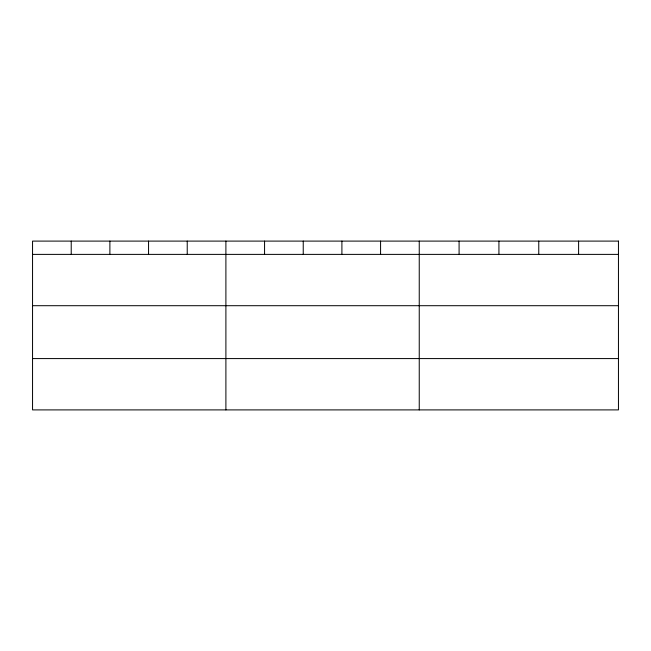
<?xml version="1.0" encoding="UTF-8"?>
<svg xmlns="http://www.w3.org/2000/svg" width="651" height="651" viewBox="0 0 651 651"><rect width="100%" height="100%" fill="white"/><g stroke="black" fill="none" stroke-linecap="round" stroke-linejoin="round"><path stroke-width="0.98" d="M32.55 254.386L618.45 254.386M32.55 305.701L618.45 305.701M32.55 358.579L618.45 358.579M578.609 241.098L578.609 254.386M538.768 241.098L538.768 254.386M498.926 241.098L498.926 254.386M459.085 241.098L459.085 254.386M419.244 241.098L419.244 409.902M380.575 241.098L380.575 254.386M341.905 241.098L341.905 254.386M303.236 241.098L303.236 254.386M264.566 241.098L264.566 254.386M225.897 241.098L225.897 409.902M187.228 241.098L187.228 254.386M148.558 241.098L148.558 254.386M109.889 241.098L109.889 254.386M71.219 241.098L71.219 254.386M618.45 241.098L32.55 241.098L32.55 409.902L618.45 409.902L618.45 241.098"/></g></svg>
